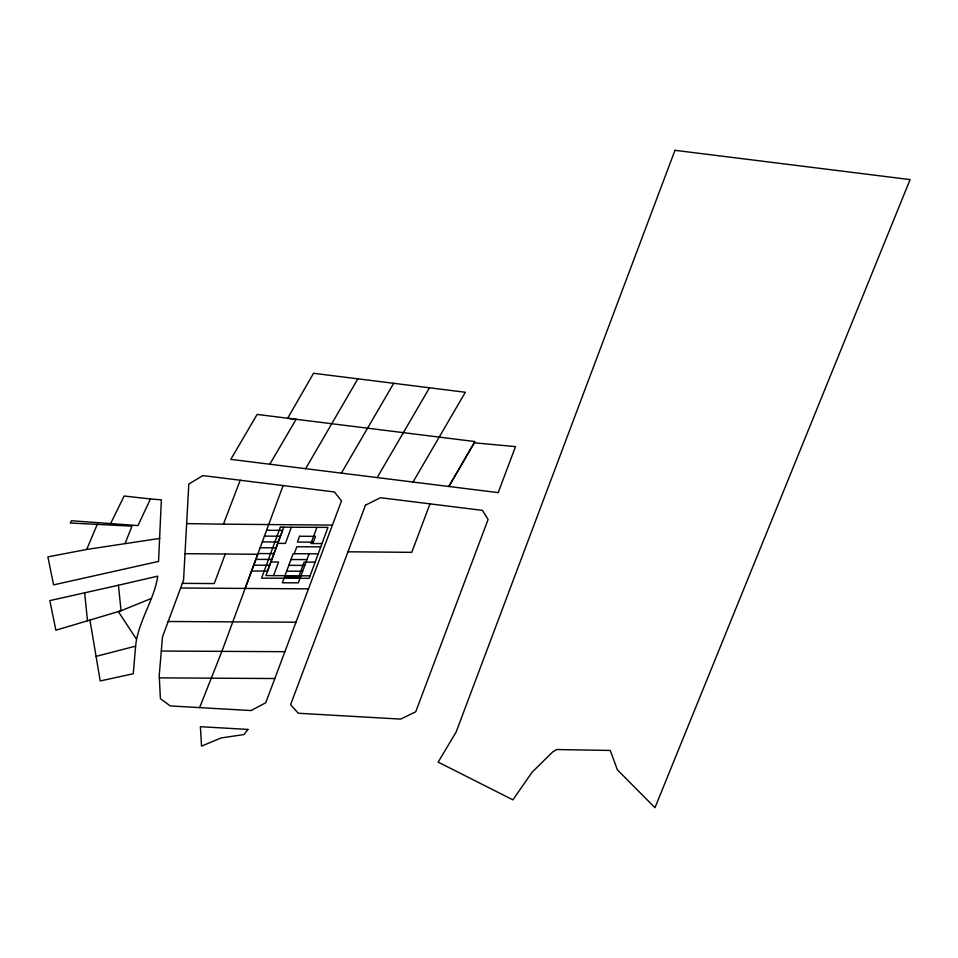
<?xml version="1.0" encoding="UTF-8"?>
<svg xmlns="http://www.w3.org/2000/svg" width="958" height="958" viewBox="0 0 958 958"><rect width="100%" height="100%" fill="white"/><g stroke="black" fill="none" stroke-linecap="round" stroke-linejoin="round"><path stroke-width="1.44" d="M135.605 646.147L133.27 673.749L100.219 680.946L89.944 620.077L121.055 610.749L118.445 585.242L157.783 576.153C154.154 600.271 137.988 621.718 135.605 646.147L96.171 656.35M245.128 588.44L283.089 485.586M283.748 527.187L265.929 575.566L310.093 575.854M273.545 575.614L278.562 562.011L270.934 561.975M291.376 527.223L285.412 543.402L277.796 543.366M294.262 553.724L296.836 546.743L320.774 546.85M299.064 575.782L304.105 562.118L315.134 562.166M316.918 527.343L310.955 543.521L321.996 543.569M309.063 553.784L298.357 582.859L282.394 582.787L293.1 553.712L318.212 553.832M180.631 588.008L162.501 636.819L159.22 675.689L160.393 698.633L170.225 705.926L251.128 710.561L265.749 702.717L341.503 500.878L334.414 491.969L202.845 475.587L188.81 484.041L183.565 580.105L180.631 588.008L308.476 588.859M225.274 554.011L214.245 583.566L182.355 583.35M429.986 503.86L411.76 552.335L347.982 551.796M186.654 523.607L223.43 524.158L240.219 480.245M125.175 543.222L131.988 526.146L70.365 523.02L71.371 520.745L137.976 525.595L150.454 498.986L161.351 499.813L158.561 561.412L53.588 584.883L47.9 556.873L86.711 549.461L159.77 538.408M199.623 707.615L221.921 651.308L257.75 554.275L185.002 553.688M97.261 524.385L86.711 549.461M110.888 523.056L124.145 496.016L150.454 498.986M357.861 378.829L305.614 468.678L230.782 459.361L257.139 414.431L474.952 441.566L448.859 486.484L474.246 442.812L515.488 446.62L498.184 492.628L305.614 468.678M393.702 383.308L341.395 473.12M429.495 387.786L377.189 477.575M413.018 482.03L465.337 392.265L313.541 373.285L287.663 418.251L296.154 419.281L269.809 464.223M151.005 598.582L118.481 611.803L136.228 638.854M118.445 585.242L49.852 600.618L55.863 630.196L89.944 620.077M168.189 621.503L295.974 622.197M266.552 530.301L282.514 530.373L267.522 571.076L251.547 571.004M264.408 536.121L280.371 536.193M262.264 541.929L278.227 542M260.121 547.748L276.084 547.82M257.977 553.556L273.94 553.628M255.834 559.376L271.797 559.448M290.957 559.532L306.919 559.604M253.69 565.184L269.653 565.256M288.813 565.34L304.776 565.412M286.67 571.16L302.632 571.231M284.526 576.967L300.501 577.039M161.303 651.045L284.897 651.691M159.327 677.869L274.826 678.539M332.402 525.104L223.43 524.158M84.663 593.038L87.513 620.808M280.347 527.175L261.57 578.129L309.171 578.345L327.947 527.391L280.347 527.175M299.531 536.276L297.387 542.084L313.35 542.156L315.493 536.348L299.531 536.276M365.489 505.165L290.585 704.681L298.297 713.255L400.636 719.099L415.736 711.794L488.089 519.487L482.485 510.375L380.41 497.705L365.489 505.165M674.971 150.31L456.128 732.032L438.165 762.113L512.901 799.846L532.085 772.232L552.61 751.994L556.586 749.539L610.246 750.449L617.395 769.837L654.973 807.69L910.1 179.589L674.971 150.31M247.894 729.421L244.003 734.546L221.07 737.971L201.539 746.126L200.378 726.703L247.894 729.421"/></g></svg>
